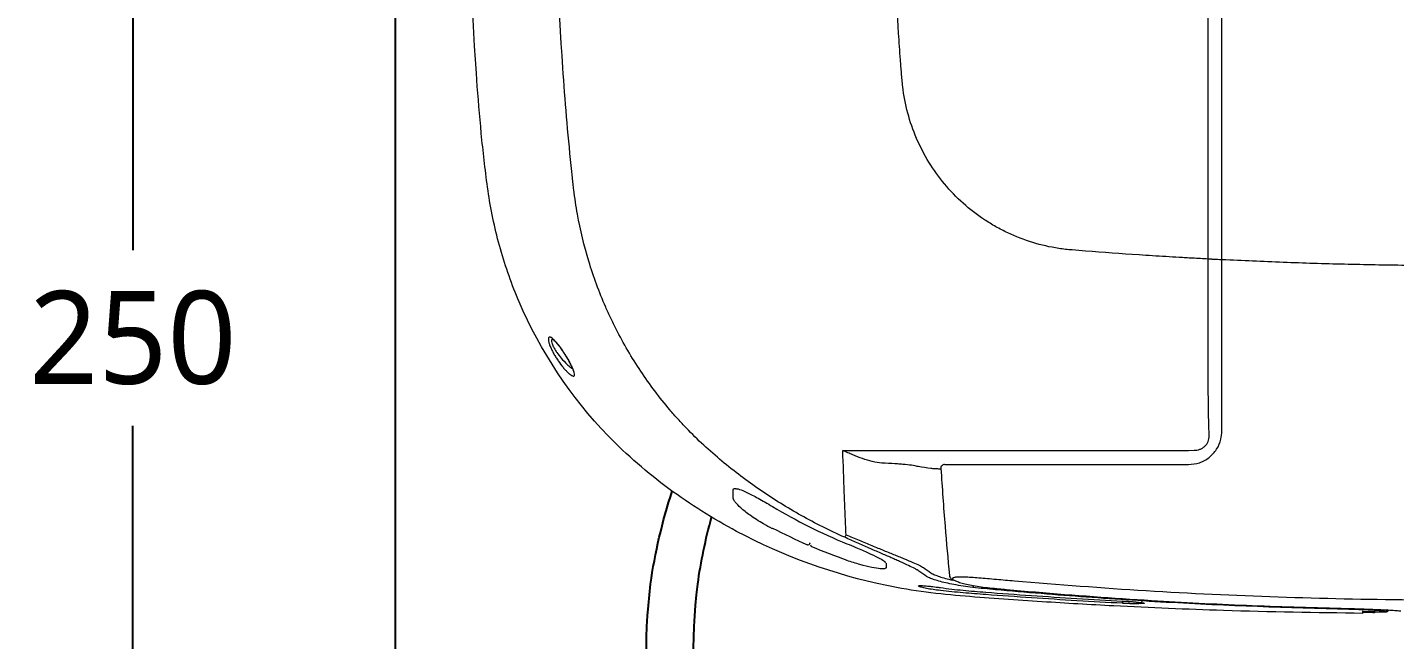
# Model space of a CAD drawing. Extents: x 1268 to 7307, y -579 to 1973.
# Drawn here: x 1308.5 to 1676.6, y 986.3 to 1151.1 of the extents above; entities that cross this region are included whole.
import ezdxf

# ---------------------------------------------------------------- set-up
doc = ezdxf.new("R2010")
doc.units = 0
doc.header["$LTSCALE"] = 20
doc.header["$MEASUREMENT"] = 0
doc.layers.get('0').update_dxf_attribs({"linetype": 'CONTINUOUS'})
doc.layers.get('DEFPOINTS').update_dxf_attribs({"linetype": 'CONTINUOUS'})
doc.layers.add('4', color=4, linetype='CONTINUOUS')
doc.layers.add('6', color=6, linetype='CONTINUOUS')
doc.styles.get("Standard").update_dxf_attribs({"font": 'NanumGothic.ttf'})
doc.dimstyles.get("Standard").update_dxf_attribs({"dimtxt": 2.7, "dimasz": 2.5, "dimexe": 1.5, "dimexo": 1.5, "dimgap": 1.5, "dimtad": 1, "dimdec": 0, "dimlfac": 10, "dimzin": 0, "dimdsep": 46, "dimtxsty": 'Standard', "dimcen": 0, "dimclrt": 2, "dimadec": 0, "dimazin": 0, "dimtfac": 1, "dimtdec": 0, "dimtmove": 0, "dimatfit": 3, "dimfxl": 0, "dimtolj": 1, "dimtzin": 0, "dimarcsym": 0})

# ---------------------------------------------------------------- blocks, each defined once
blk = doc.blocks.new('*D40')
at = {"color": 3, "lineweight": -2}
for p, q in [((1408, 1192.47), (1331.93, 1192.47)), ((1336.93, 1172.47), (1336.93, 1091.08)), ((1336.93, 962.47), (1336.93, 1043.86)), ((1394.16, 942.47), (1331.93, 942.47))]:
    blk.add_line(p, q, dxfattribs=at)
at = {"color": 3}
for points in [[(1333.6, 1172.47), (1340.26, 1172.47), (1336.93, 1192.47)], [(1333.6, 962.47), (1340.26, 962.47), (1336.93, 942.47)]]:
    blk.add_solid(points, dxfattribs=at)
at = {"layer": 'DEFPOINTS', "color": 0}
for p in [(1409.5, 1192.47), (1336.93, 942.47), (1395.66, 942.47)]:
    blk.add_point(p, dxfattribs=at)
at = {"color": 2, "insert": (1336.93, 1067.47), "char_height": 25, "attachment_point": 5}
blk.add_mtext('\\A1;250', dxfattribs=at)
blk = doc.blocks.new('A$C2ADB0934')
at = {"color": 7, "linetype": 'Continuous', "lineweight": 15}
for p, q in [((212.18, 95.35, 0), (212.18, 303.74, 0)), ((215.85, 95.11, 0), (215.85, 303.98, 0)), ((213.09, 95.35, 0), (212.18, 95.35, 0)), ((213.09, 95.31, 0), (213.4, 95.31, 0)), ((216.92, 95.11, 0), (215.85, 95.11, 0)), ((104.27, 18.48, 0), (104.27, 18.47, 0)), ((105.39, 17.99, 0), (105.39, 18, 0)), ((253.81, 0, 0), (253.81, 0.7, 0))]:
    blk.add_line(p, q, dxfattribs=at)
at = {"color": 7, "linetype": 'Continuous', "lineweight": 15, "elevation": 0, "flags": 128}
for points in [[(213.09, 95.31), (213.05, 95.31), (212.98, 95.31), (212.89, 95.31), (212.77, 95.31), (212.64, 95.31), (212.5, 95.31), (212.34, 95.31), (212.18, 95.31)], [(94.85, 22.76), (94.86, 22.78), (94.88, 22.81), (94.9, 22.85), (94.93, 22.91), (94.94, 22.93)], [(189.1, 2.71), (189.1, 2.72), (189.1, 2.76), (189.1, 2.8), (189.11, 2.87), (189.11, 2.94), (189.11, 3.02), (189.12, 3.12), (189.12, 3.21)]]:
    blk.add_lwpolyline(points, dxfattribs=at)
at = {"color": 7, "linetype": 'Continuous', "lineweight": 15}
for centre, radius, start, end in [((216.51, 206.63, 0), 111.37, 268.3987, 269.6569), ((141.17, 39.05, 0), 1, 89.9988, 184.4033), ((104.47, 18.94, 0), 0.499, 246.7295, 0.5063), ((104.46, 18.93, 0), 0.5, 246.5982, 0.0108), ((105.58, 18.45, 0), 0.494, 179.1446, 247.7357), ((105.58, 18.45, 0), 0.5, 180.004, 247.0697), ((110.98, 22.68, 0), 3.99, 326.4274, 337.4705), ((148.14, 7.56, 0), 0.872, 317.8467, 353.6391), ((217.7, 1.76, 0), 28.64, 176.9311, 177.0307), ((246.74, 1.41, 0), 0.344, 309.1017, 352.1157), ((259.62, 1.5, 0), 1, 269.8681, 332.3326)]:
    blk.add_arc(centre, radius, start, end, dxfattribs=at)
for points, knots in [([(26.68, 83.82, 0), (24.73, 88.38, 0), (21.29, 97.99, 0), (18.67, 110.38, 0), (17.45, 120.17, 0), (16.38, 129.78, 0), (14.14, 156.2, 0), (13.33, 180.34, 0), (13.29, 199.54, 0)], [0, 0, 0, 0, 0.125, 0.25, 0.3125, 0.375, 0.5, 1, 1, 1, 1]), ([(114.31, 20.47, 0), (110.3, 22.25, 0), (106.4, 24.21, 0), (98.84, 28.44, 0), (95.17, 30.72, 0), (88.05, 35.6, 0), (84.6, 38.2, 0), (79.6, 42.34, 0), (77.96, 43.77, 0), (74.77, 46.73, 0), (73.21, 48.27, 0), (70.92, 50.65, 0), (70.17, 51.46, 0), (68.7, 53.09, 0), (67.98, 53.92, 0), (65.85, 56.42, 0), (64.48, 58.13, 0), (60.55, 63.34, 0), (58.13, 66.96, 0), (54.83, 72.61, 0), (53.78, 74.52, 0), (52.29, 77.45, 0), (51.81, 78.44, 0), (50.87, 80.43, 0), (50.41, 81.43, 0), (48.2, 86.48, 0), (46.69, 90.59, 0), (44.16, 98.93, 0), (43.14, 103.16, 0), (41.97, 109.61, 0), (41.65, 111.77, 0), (41.32, 114.5, 0), (41.26, 115.05, 0), (41.14, 116.14, 0), (41.08, 116.69, 0), (40.9, 118.33, 0), (40.79, 119.42, 0), (39.78, 129.27, 0), (39.03, 138.04, 0), (37.23, 164.36, 0), (36.63, 181.94, 0), (36.63, 199.55, 0)], [0, 0, 0, 0, 0.0625, 0.0625, 0.125, 0.125, 0.1875, 0.1875, 0.21875, 0.21875, 0.25, 0.25, 0.265625, 0.265625, 0.28125, 0.28125, 0.3125, 0.3125, 0.375, 0.375, 0.40625, 0.40625, 0.421875, 0.421875, 0.4375, 0.4375, 0.5, 0.5, 0.5625, 0.5625, 0.59375, 0.59375, 0.601563, 0.601563, 0.609375, 0.609375, 0.625, 0.625, 0.75, 0.75, 1, 1, 1, 1]), ([(212.18, 95.35, 0), (210.76, 95.42, 0), (209.35, 95.5, 0), (207.33, 95.61, 0), (206.73, 95.65, 0), (205.53, 95.72, 0), (204.93, 95.75, 0), (203.13, 95.86, 0), (201.93, 95.93, 0), (198.33, 96.15, 0), (195.93, 96.3, 0), (188.73, 96.78, 0), (183.94, 97.13, 0), (177.94, 97.6, 0), (176.74, 97.69, 0), (174.94, 97.84, 0), (174.35, 97.89, 0), (173.15, 98.03, 0), (172.56, 98.11, 0), (169.58, 98.56, 0), (167.23, 99.1, 0), (162.63, 100.5, 0), (160.38, 101.37, 0), (157.12, 102.91, 0), (156.05, 103.46, 0), (154.47, 104.35, 0), (153.96, 104.66, 0), (152.93, 105.28, 0), (152.42, 105.61, 0), (149.91, 107.27, 0), (148.01, 108.75, 0), (144.42, 111.96, 0), (142.74, 113.7, 0), (139.65, 117.4, 0), (138.25, 119.36, 0), (135.72, 123.46, 0), (134.61, 125.61, 0), (132.7, 130.04, 0), (131.91, 132.32, 0), (130.66, 136.98, 0), (130.2, 139.35, 0), (129.85, 142.34, 0), (129.79, 142.94, 0), (129.69, 144.15, 0), (129.64, 144.75, 0), (129.55, 145.95, 0), (129.5, 146.55, 0), (129.43, 147.45, 0), (129.41, 147.75, 0), (129.36, 148.35, 0), (129.34, 148.65, 0), (129.14, 151.36, 0), (128.97, 153.76, 0), (128.51, 160.98, 0), (128.26, 165.8, 0), (127.65, 180.25, 0), (127.44, 189.9, 0), (127.44, 199.55, 0)], [0.7121402, 0.7121402, 0.7121402, 0.7121402, 0.719641, 0.719641, 0.7228269, 0.7228269, 0.7260128, 0.7260128, 0.7323846, 0.7323846, 0.7451281, 0.7451281, 0.7706153, 0.7706153, 0.7769871, 0.7769871, 0.780173, 0.780173, 0.7833589, 0.7833589, 0.7961025, 0.7961025, 0.8088461, 0.8088461, 0.8152179, 0.8152179, 0.8184038, 0.8184038, 0.8215897, 0.8215897, 0.8343333, 0.8343333, 0.8470769, 0.8470769, 0.8598205, 0.8598205, 0.8725641, 0.8725641, 0.8853077, 0.8853077, 0.8980513, 0.8980513, 0.9012372, 0.9012372, 0.9044231, 0.9044231, 0.907609, 0.907609, 0.9092019, 0.9092019, 0.9107949, 0.9107949, 0.9235384, 0.9235384, 0.9490256, 0.9490256, 1, 1, 1, 1]), ([(672.15, 199.55, 0), (672.05, 192.35, 0), (671.83, 177.95, 0), (670.21, 158.76, 0), (668.23, 141.96, 0), (666, 127.57, 0), (663.46, 115.02, 0), (660.47, 104.4, 0), (657.13, 95.65, 0), (653.03, 87.14, 0), (648.22, 79.02, 0), (642.78, 71.41, 0), (636.74, 64.29, 0), (630.03, 57.66, 0), (622.3, 51.22, 0), (613.65, 45.1, 0), (604.04, 39.29, 0), (593.94, 34.2, 0), (583.32, 29.82, 0), (572.28, 26.33, 0), (560.9, 23.68, 0), (549.37, 21.67, 0), (537.75, 20.1, 0), (526.1, 18.78, 0), (506.9, 16.58, 0), (480.16, 13.55, 0), (444.95, 10.32, 0), (408.83, 7.61, 0), (373.36, 5.58, 0), (337.41, 4.21, 0), (301.99, 3.48, 0), (266.51, 3.43, 0), (230.99, 4.2, 0), (195.45, 5.82, 0), (171.8, 7.7, 0), (159.98, 8.65, 0)], [0, 0, 0, 0, 0.034021, 0.068042, 0.090999, 0.113959, 0.136898, 0.151485, 0.166072, 0.181093, 0.196113, 0.210689, 0.225264, 0.24027, 0.255278, 0.27285, 0.290421, 0.308406, 0.326391, 0.344797, 0.363219, 0.381705, 0.400248, 0.418798, 0.43729, 0.491814, 0.546337, 0.604904, 0.663471, 0.719441, 0.775416, 0.831384, 0.887588, 0.943799, 1, 1, 1, 1]), ([(583.43, 199.55, 0), (583.37, 194.68, 0), (583.24, 184.94, 0), (582.19, 170.36, 0), (580.83, 158.41, 0), (579.42, 149.04, 0), (577.36, 142.45, 0), (574.44, 136.2, 0), (570.69, 130.41, 0), (566.09, 125.08, 0), (560.68, 120.37, 0), (554.53, 116.43, 0), (547.87, 113.43, 0), (540.84, 111.41, 0), (533.6, 110.51, 0), (517.45, 108.33, 0), (490.74, 105.13, 0), (453.47, 101.32, 0), (414.57, 98.17, 0), (376.61, 95.81, 0), (344.56, 94.53, 0), (319.44, 93.91, 0), (301.26, 93.63, 0), (283.56, 93.52, 0), (266.42, 93.59, 0), (249.85, 93.88, 0), (233.38, 94.36, 0), (222.41, 94.86, 0), (216.92, 95.11, 0)], [0, 0, 0, 0, 0.0336549, 0.0673096, 0.1009654, 0.1168253, 0.1326796, 0.1485348, 0.1643908, 0.1802438, 0.1970581, 0.213873, 0.2306869, 0.2475007, 0.2643252, 0.2811549, 0.3604902, 0.4506451, 0.5407981, 0.6309519, 0.7211056, 0.7630925, 0.8050819, 0.847127, 0.8857939, 0.9238621, 0.9619308, 1, 1, 1, 1]), ([(212.18, 95.31, 0), (212.18, 95.32, 0), (212.18, 95.34, 0), (212.18, 95.35, 0), (212.18, 95.35, 0), (212.18, 95.35, 0), (212.18, 95.35, 0)], [0, 0, 0, 0, 0.00004062858, 0.00004062858, 0.00004062858, 0.00004068858, 0.00004068858, 0.00004068858, 0.00004068858]), ([(215.85, 49.05, 0), (215.85, 52.87, 0), (215.85, 60.53, 0), (215.85, 72.05, 0), (215.85, 83.58, 0), (215.85, 91.27, 0), (215.85, 95.11, 0)], [0, 0, 0, 0, 0.2504218, 0.5011344, 0.7504278, 1, 1, 1, 1]), ([(167.45, 3.12, 0), (164, 3.34, 0), (157.13, 3.83, 0), (146.76, 4.55, 0), (136.19, 5.57, 0), (115.06, 9.12, 0), (90.99, 17.78, 0), (66.7, 33.1, 0), (44.71, 51.94, 0), (32.32, 70.65, 0), (26.68, 83.82, 0)], [0, 0, 0, 0, 0.0625, 0.125, 0.1875, 0.25, 0.5, 0.625, 0.75, 1, 1, 1, 1]), ([(36, 69.85, 0), (35.82, 70.18, 0), (35.65, 70.5, 0), (35.33, 71.15, 0), (35.19, 71.47, 0), (34.93, 72.09, 0), (34.83, 72.38, 0), (34.71, 72.78, 0), (34.67, 72.91, 0), (34.61, 73.16, 0), (34.58, 73.28, 0), (34.53, 73.6, 0), (34.52, 73.79, 0), (34.56, 74.08, 0), (34.6, 74.19, 0), (34.7, 74.29, 0), (34.74, 74.31, 0), (34.83, 74.34, 0), (34.88, 74.35, 0), (34.99, 74.33, 0), (35.04, 74.32, 0), (35.17, 74.27, 0), (35.24, 74.24, 0), (35.45, 74.11, 0), (35.6, 74, 0), (35.94, 73.71, 0), (36.11, 73.53, 0), (36.48, 73.14, 0), (36.67, 72.92, 0), (37.06, 72.45, 0), (37.26, 72.19, 0), (37.67, 71.66, 0), (37.87, 71.37, 0), (38.29, 70.78, 0), (38.49, 70.48, 0), (38.89, 69.86, 0), (39.1, 69.54, 0), (39.49, 68.9, 0), (39.69, 68.57, 0), (40.06, 67.92, 0), (40.24, 67.6, 0), (40.49, 67.12, 0), (40.57, 66.96, 0), (40.73, 66.65, 0), (40.81, 66.5, 0), (40.95, 66.2, 0), (41.01, 66.06, 0), (41.14, 65.77, 0), (41.2, 65.63, 0), (41.36, 65.23, 0), (41.44, 64.99, 0), (41.55, 64.57, 0), (41.58, 64.38, 0), (41.58, 64.17, 0), (41.57, 64.11, 0), (41.54, 64, 0), (41.52, 63.96, 0), (41.43, 63.86, 0), (41.34, 63.84, 0), (41.11, 63.87, 0), (40.98, 63.92, 0), (40.67, 64.09, 0), (40.5, 64.21, 0), (40.14, 64.49, 0), (39.95, 64.66, 0), (39.55, 65.04, 0), (39.34, 65.25, 0), (38.92, 65.71, 0), (38.7, 65.96, 0), (38.05, 66.74, 0), (37.62, 67.31, 0), (36.99, 68.24, 0), (36.78, 68.55, 0), (36.38, 69.19, 0), (36.19, 69.52, 0), (36, 69.85, 0)], [0, 0, 0, 0, 0.03125, 0.03125, 0.0625, 0.0625, 0.09375, 0.09375, 0.109375, 0.109375, 0.125, 0.125, 0.15625, 0.15625, 0.1875, 0.1875, 0.203125, 0.203125, 0.21875, 0.21875, 0.234375, 0.234375, 0.25, 0.25, 0.28125, 0.28125, 0.3125, 0.3125, 0.34375, 0.34375, 0.375, 0.375, 0.40625, 0.40625, 0.4375, 0.4375, 0.46875, 0.46875, 0.5, 0.5, 0.53125, 0.53125, 0.546875, 0.546875, 0.5625, 0.5625, 0.578125, 0.578125, 0.59375, 0.59375, 0.625, 0.625, 0.65625, 0.65625, 0.671875, 0.671875, 0.6875, 0.6875, 0.71875, 0.71875, 0.75, 0.75, 0.78125, 0.78125, 0.8125, 0.8125, 0.84375, 0.84375, 0.875, 0.875, 0.9375, 0.9375, 0.96875, 0.96875, 1, 1, 1, 1]), ([(35.75, 73.77, 0), (35.69, 73.78, 0), (35.48, 73.82, 0), (35.34, 73.53, 0), (35.4, 72.85, 0), (35.69, 72.13, 0), (36.1, 71.32, 0), (36.42, 70.78, 0), (36.77, 70.27, 0), (36.82, 70.19, 0)], [0, 0, 0, 0, 0.0746942, 0.264675, 0.4693087, 0.6935197, 0.7093087, 0.9539747, 1, 1, 1, 1]), ([(35.62, 73.82, 0), (35.63, 73.81, 0), (35.65, 73.8, 0), (35.92, 73.61, 0), (36.34, 73.22, 0), (36.92, 72.57, 0), (37.61, 71.69, 0), (38.37, 70.61, 0), (38.97, 69.71, 0), (39.28, 69.18, 0), (39.34, 69.08, 0)], [0, 0, 0, 0, 0.068948, 0.171801, 0.295819, 0.441754, 0.60416, 0.776361, 0.955759, 1, 1, 1, 1]), ([(36.82, 70.19, 0), (37.21, 69.67, 0), (38.06, 68.52, 0), (39.38, 67.16, 0), (40.43, 66.24, 0), (40.89, 65.96, 0), (41.05, 65.86, 0)], [0, 0, 0, 0, 0.287835, 0.628768, 0.878146, 1, 1, 1, 1]), ([(39.34, 69.08, 0), (39.53, 68.76, 0), (39.95, 68.08, 0), (40.49, 67.08, 0), (40.94, 66.16, 0), (41.22, 65.44, 0), (41.37, 64.99, 0), (41.38, 64.78, 0), (41.39, 64.81, 0), (41.39, 64.82, 0)], [0, 0, 0, 0, 0.1765826, 0.3757212, 0.5593462, 0.7235186, 0.8609446, 0.9771401, 1, 1, 1, 1]), ([(212.42, 47.77, 0), (212.32, 50.51, 0), (212.26, 53.25, 0), (212.18, 58.74, 0), (212.17, 61.49, 0), (212.17, 64.25, 0)], [0, 0, 0, 0, 0.5, 0.5, 1, 1, 1, 1]), ([(206.85, 40.05, 0), (207.84, 40.14, 0), (209.84, 40.34, 0), (212.51, 41.85, 0), (214.55, 44.08, 0), (215.67, 46.62, 0), (215.8, 48.33, 0), (215.85, 49.05, 0)], [0, 0, 0, 0, 0.211024, 0.422038, 0.633242, 0.84646, 1, 1, 1, 1]), ([(208.34, 43.87, 0), (208.6, 43.87, 0), (208.87, 43.89, 0), (209.39, 43.98, 0), (209.64, 44.05, 0), (210.13, 44.23, 0), (210.37, 44.35, 0), (210.83, 44.62, 0), (211.04, 44.78, 0), (211.43, 45.13, 0), (211.6, 45.33, 0), (211.91, 45.76, 0), (212.04, 45.99, 0), (212.24, 46.47, 0), (212.32, 46.72, 0), (212.41, 47.24, 0), (212.43, 47.5, 0), (212.42, 47.77, 0)], [0, 0, 0, 0, 0.125, 0.125, 0.25, 0.25, 0.375, 0.375, 0.5, 0.5, 0.625, 0.625, 0.75, 0.75, 0.875, 0.875, 1, 1, 1, 1]), ([(113.8, 43.83, 0), (117.75, 43.84, 0), (121.69, 43.84, 0), (129.58, 43.85, 0), (133.52, 43.85, 0), (145.34, 43.86, 0), (153.22, 43.86, 0), (165.04, 43.86, 0), (168.98, 43.86, 0), (176.85, 43.86, 0), (180.79, 43.86, 0), (192.6, 43.86, 0), (200.47, 43.86, 0), (208.34, 43.87, 0)], [0, 0, 0, 0, 0.125, 0.125, 0.25, 0.25, 0.5, 0.5, 0.625, 0.625, 0.75, 0.75, 1, 1, 1, 1]), ([(114.67, 21.15, 0), (114.58, 23.03, 0), (114.5, 24.91, 0), (114.35, 28.68, 0), (114.27, 30.57, 0), (114.05, 36.24, 0), (113.92, 40.03, 0), (113.8, 43.83, 0)], [0, 0, 0, 0, 0.25, 0.25, 0.5, 0.5, 1, 1, 1, 1]), ([(124.33, 40.44, 0), (123.47, 40.47, 0), (122.61, 40.62, 0), (120.87, 41.04, 0), (119.98, 41.32, 0), (118.22, 41.95, 0), (117.34, 42.29, 0), (116.02, 42.85, 0), (115.58, 43.04, 0), (114.91, 43.33, 0), (114.69, 43.43, 0), (114.25, 43.63, 0), (114.03, 43.73, 0), (113.8, 43.83, 0)], [0, 0, 0, 0, 0.25, 0.25, 0.5, 0.5, 0.75, 0.75, 0.875, 0.875, 0.9375, 0.9375, 1, 1, 1, 1]), ([(134.09, 39.49, 0), (133.93, 39.54, 0), (133.73, 39.58, 0), (133.28, 39.68, 0), (133.02, 39.72, 0), (132.14, 39.86, 0), (131.44, 39.94, 0), (130.18, 40.07, 0), (129.73, 40.11, 0), (128.79, 40.18, 0), (128.29, 40.22, 0), (126.7, 40.32, 0), (125.56, 40.38, 0), (124.33, 40.44, 0)], [0, 0, 0, 0, 0.125, 0.125, 0.25, 0.25, 0.5, 0.5, 0.625, 0.625, 0.75, 0.75, 1, 1, 1, 1]), ([(140.2, 38.82, 0), (139.83, 38.83, 0), (138.97, 38.86, 0), (138.08, 38.91, 0), (137.69, 38.95, 0), (137.52, 38.97, 0)], [0, 0, 0, 0, 0.29449, 0.69629, 1, 1, 1, 1]), ([(140.19, 38.98, 0), (140.54, 33.79, 0), (141.19, 24.17, 0), (142.09, 14.61, 0), (142.51, 10.2, 0)], [0, 0, 0, 0, 0.5388285, 1, 1, 1, 1]), ([(141.24, 40.05, 0), (141.23, 40.05, 0), (141.21, 40.05, 0), (141.78, 40.05, 0), (142.88, 40.05, 0), (144.49, 40.05, 0), (146.54, 40.05, 0), (148.97, 40.05, 0), (151.72, 40.05, 0), (154.7, 40.05, 0), (157.85, 40.05, 0), (159.98, 40.05, 0), (161.05, 40.05, 0)], [0, 0, 0, 0, 0.062468, 0.167262, 0.271796, 0.37633, 0.480475, 0.584618, 0.688459, 0.792297, 0.896149, 1, 1, 1, 1]), ([(161.05, 40.05, 0), (168.68, 40.05, 0), (183.95, 40.05, 0), (199.22, 40.05, 0), (206.85, 40.05, 0)], [0, 0, 0, 0, 0.499971, 1, 1, 1, 1]), ([(84.3, 33.2, 0), (84.3, 33.42, 0), (84.3, 33.65, 0), (84.72, 33.58, 0), (84.74, 33.58, 0)], [0, 0, 0, 0, 0.937438, 1, 1, 1, 1]), ([(84.74, 33.58, 0), (85.1, 33.55, 0), (85.83, 33.5, 0), (87.65, 32.72, 0), (89.41, 31.84, 0), (91.06, 30.95, 0), (92.88, 29.92, 0), (94.18, 29.15, 0), (94.83, 28.76, 0)], [0, 0, 0, 0, 0.2073087, 0.4267459, 0.5581594, 0.6896871, 0.8448017, 1, 1, 1, 1]), ([(85.03, 33.53, 0), (85.03, 33.52, 0), (85.01, 33.48, 0), (84.94, 33.5, 0), (85.04, 33.5, 0), (85.05, 33.5, 0)], [0, 0, 0, 0, 0.158515, 0.9485, 1, 1, 1, 1]), ([(94.85, 22.76, 0), (94.05, 23.19, 0), (92.57, 23.98, 0), (90.56, 25.21, 0), (88.39, 26.68, 0), (86.29, 28.34, 0), (84.98, 29.69, 0), (84.47, 30.41, 0), (84.41, 30.61, 0), (84.4, 30.67, 0)], [0, 0, 0, 0, 0.156867, 0.289491, 0.42213, 0.654868, 0.859227, 0.962274, 1, 1, 1, 1]), ([(94.83, 28.76, 0), (98.04, 26.84, 0), (101.32, 25.04, 0), (108.02, 21.69, 0), (111.42, 20.15, 0), (114.89, 18.74, 0)], [0, 0, 0, 0, 0.5, 0.5, 1, 1, 1, 1]), ([(134.3, 11.34, 0), (134.16, 11.44, 0), (133.99, 11.55, 0), (133.61, 11.78, 0), (133.4, 11.9, 0), (132.69, 12.28, 0), (132.13, 12.56, 0), (130.86, 13.16, 0), (130.15, 13.49, 0), (128.98, 14.01, 0), (128.57, 14.2, 0), (127.72, 14.57, 0), (127.29, 14.76, 0), (125.95, 15.35, 0), (125, 15.76, 0), (123.51, 16.41, 0), (123, 16.63, 0), (121.96, 17.08, 0), (121.44, 17.31, 0), (119.85, 18.01, 0), (118.77, 18.49, 0), (116.57, 19.46, 0), (115.45, 19.96, 0), (114.31, 20.47, 0)], [0, 0, 0, 0, 0.0625, 0.0625, 0.125, 0.125, 0.25, 0.25, 0.375, 0.375, 0.4375, 0.4375, 0.5, 0.5, 0.625, 0.625, 0.6875, 0.6875, 0.75, 0.75, 0.875, 0.875, 1, 1, 1, 1]), ([(114.67, 21.15, 0), (115.86, 20.64, 0), (117.03, 20.15, 0), (119.34, 19.19, 0), (120.48, 18.72, 0), (122.71, 17.8, 0), (123.8, 17.35, 0), (125.87, 16.51, 0), (126.86, 16.11, 0), (128.25, 15.54, 0), (128.7, 15.36, 0), (129.58, 15, 0), (130.01, 14.82, 0), (131.23, 14.32, 0), (131.96, 14.01, 0), (133.27, 13.44, 0), (133.85, 13.18, 0), (134.58, 12.82, 0), (134.8, 12.71, 0), (135.19, 12.5, 0), (135.36, 12.4, 0), (135.5, 12.3, 0)], [0, 0, 0, 0, 0.125, 0.125, 0.25, 0.25, 0.375, 0.375, 0.5, 0.5, 0.5625, 0.5625, 0.625, 0.625, 0.75, 0.75, 0.875, 0.875, 0.9375, 0.9375, 1, 1, 1, 1]), ([(114.89, 18.74, 0), (115.72, 18.4, 0), (117.74, 17.56, 0), (120.71, 16.27, 0), (123.31, 15.03, 0), (125, 14.11, 0), (125.22, 13.76, 0), (125.32, 13.61, 0)], [0, 0, 0, 0, 0.160509, 0.394542, 0.615675, 0.828556, 1, 1, 1, 1]), ([(125.23, 12.07, 0), (125.21, 12.05, 0), (125.09, 11.94, 0), (123.99, 11.97, 0), (121.67, 12.32, 0), (118.45, 13.06, 0), (116.1, 13.82, 0), (114.92, 14.2, 0)], [0, 0, 0, 0, 0.029571, 0.259983, 0.499349, 0.749775, 1, 1, 1, 1]), ([(140.07, 6.13, 0), (139.39, 6.22, 0), (138.05, 6.39, 0), (136.27, 6.7, 0), (134.92, 7.01, 0), (134.16, 7.28, 0), (134.07, 7.45, 0), (134.69, 7.49, 0), (135.59, 7.45, 0), (136.38, 7.36, 0), (136.61, 7.34, 0)], [0, 0, 0, 0, 0.135988, 0.271923, 0.408548, 0.544994, 0.679866, 0.812622, 0.944109, 1, 1, 1, 1]), ([(134.66, 7.47, 0), (134.81, 7.47, 0), (135.12, 7.47, 0), (135.79, 7.42, 0), (136.37, 7.36, 0), (136.61, 7.34, 0)], [0, 0, 0, 0, 0.333904, 0.719994, 1, 1, 1, 1]), ([(148.79, 6.97, 0), (147.9, 7.08, 0), (146.13, 7.31, 0), (143.68, 7.73, 0), (141.48, 8.19, 0), (139.56, 8.67, 0), (138.01, 9.17, 0), (136.98, 9.57, 0), (136.61, 9.79, 0), (136.47, 9.86, 0)], [0, 0, 0, 0, 0.152233, 0.304478, 0.456462, 0.60845, 0.762103, 0.915742, 1, 1, 1, 1]), ([(137.52, 10.91, 0), (137.68, 10.81, 0), (138.06, 10.57, 0), (139.05, 10.14, 0), (140.51, 9.66, 0), (141.99, 9.24, 0), (143.05, 9.01, 0), (143.42, 8.93, 0)], [0, 0, 0, 0, 0.167605, 0.404587, 0.641583, 0.875574, 1, 1, 1, 1]), ([(142.49, 10.21, 0), (142.49, 10.19, 0), (142.47, 9.98, 0), (142.67, 9.65, 0), (142.93, 9.34, 0), (143.24, 9.12, 0), (143.51, 8.99, 0), (143.64, 8.93, 0)], [0, 0, 0, 0, 0.020114, 0.231044, 0.449339, 0.739717, 1, 1, 1, 1]), ([(143.84, 9.63, 0), (143.7, 9.6, 0), (143.33, 9.53, 0), (143.27, 9.3, 0), (143.45, 9.06, 0), (143.84, 8.88, 0), (143.96, 8.83, 0)], [0, 0, 0, 0, 0.193815, 0.526171, 0.858785, 1, 1, 1, 1]), ([(159.98, 8.65, 0), (159.17, 8.72, 0), (157.56, 8.86, 0), (155.1, 9.09, 0), (152.7, 9.31, 0), (150.4, 9.51, 0), (148.34, 9.66, 0), (146.54, 9.76, 0), (145.11, 9.77, 0), (144.18, 9.73, 0), (143.92, 9.65, 0), (143.84, 9.63, 0)], [0, 0, 0, 0, 0.11173, 0.223453, 0.3422, 0.460936, 0.580622, 0.700302, 0.823648, 0.947005, 1, 1, 1, 1]), ([(143.96, 8.83, 0), (144.09, 8.76, 0), (144.45, 8.58, 0), (145.51, 8.24, 0), (147.02, 7.85, 0), (148.88, 7.48, 0), (151, 7.14, 0), (153.35, 6.85, 0), (155.04, 6.69, 0), (155.89, 6.61, 0)], [0, 0, 0, 0, 0.0911385, 0.244943, 0.3987401, 0.5491355, 0.6995077, 0.8497648, 1, 1, 1, 1]), ([(136.61, 7.34, 0), (136.91, 7.31, 0), (137.74, 7.23, 0), (138.99, 7.07, 0), (139.85, 6.95, 0), (140.06, 6.92, 0)], [0, 0, 0, 0, 0.301818, 0.832106, 1, 1, 1, 1]), ([(140.06, 6.92, 0), (142.09, 6.65, 0), (144.12, 6.41, 0), (147.18, 6.11, 0), (148.21, 6.03, 0), (150.25, 5.86, 0), (151.27, 5.78, 0), (156.38, 5.39, 0), (160.46, 5.09, 0), (172.73, 4.24, 0), (180.91, 3.74, 0), (189.1, 3.3, 0)], [0, 0, 0, 0, 0.125, 0.125, 0.1875, 0.1875, 0.25, 0.25, 0.5, 0.5, 1, 1, 1, 1]), ([(189.1, 2.71, 0), (180.92, 3.13, 0), (172.74, 3.62, 0), (160.48, 4.45, 0), (156.39, 4.74, 0), (150.26, 5.2, 0), (148.22, 5.36, 0), (144.14, 5.69, 0), (142.1, 5.89, 0), (140.07, 6.13, 0)], [0, 0, 0, 0, 0.5, 0.5, 0.75, 0.75, 0.875, 0.875, 1, 1, 1, 1]), ([(246.95, 1.15, 0), (230.56, 1.51, 0), (214.18, 2.17, 0), (189.63, 3.62, 0), (181.45, 4.18, 0), (169.2, 5.13, 0), (165.11, 5.46, 0), (158.99, 5.99, 0), (156.95, 6.18, 0), (153.89, 6.46, 0), (152.87, 6.55, 0), (150.83, 6.74, 0), (149.81, 6.85, 0), (148.79, 6.97, 0)], [0, 0, 0, 0, 0.5, 0.5, 0.75, 0.75, 0.875, 0.875, 0.9375, 0.9375, 0.96875, 0.96875, 1, 1, 1, 1]), ([(155.89, 6.61, 0), (156.54, 6.55, 0), (159.79, 6.25, 0), (173.45, 5.06, 0), (194.97, 3.5, 0), (222.42, 2.07, 0), (239.45, 1.59, 0), (247.97, 1.35, 0)], [0, 0, 0, 0, 0.02123, 0.10615, 0.445851, 0.722925, 1, 1, 1, 1]), ([(253.81, 0, 0), (241.28, 0.17, 0), (218.91, 0.48, 0), (196.57, 1.53, 0), (186.74, 1.99, 0)], [0, 0, 0, 0, 0.560088, 1, 1, 1, 1]), ([(189.1, 3.3, 0), (189.76, 3.27, 0), (191.08, 3.19, 0), (192.78, 3.05, 0), (193.52, 2.97, 0), (193.85, 2.93, 0)], [0, 0, 0, 0, 0.356241, 0.712471, 1, 1, 1, 1]), ([(191.11, 2.69, 0), (191.56, 2.68, 0), (192.48, 2.66, 0), (193.4, 2.68, 0), (193.89, 2.73, 0), (193.81, 2.81, 0), (193.2, 2.92, 0), (192.14, 3.03, 0), (190.7, 3.15, 0), (189.63, 3.21, 0), (189.1, 3.24, 0)], [0, 0, 0, 0, 0.121118, 0.247856, 0.369654, 0.498676, 0.620679, 0.74845, 0.874134, 1, 1, 1, 1]), ([(189.1, 2.77, 0), (189.25, 2.76, 0), (189.93, 2.73, 0), (190.66, 2.69, 0), (191.1, 2.69, 0), (191.11, 2.69, 0)], [0, 0, 0, 0, 0.220806, 0.984083, 1, 1, 1, 1]), ([(191.1, 2.63, 0), (190.64, 2.64, 0), (189.99, 2.67, 0), (189.3, 2.7, 0), (189.1, 2.71, 0)], [0, 0, 0, 0, 0.702327, 1, 1, 1, 1]), ([(191.11, 2.69, 0), (191.22, 2.68, 0), (191.71, 2.67, 0), (192.46, 2.66, 0), (193.24, 2.67, 0), (193.69, 2.7, 0), (193.89, 2.73, 0), (194.08, 2.79, 0), (194.25, 2.93, 0), (194.34, 3.09, 0), (194.34, 3.2, 0), (194.34, 3.25, 0)], [0, 0, 0, 0, 0.060907, 0.27679, 0.492624, 0.709121, 0.826921, 0.898465, 0.935976, 0.974386, 1, 1, 1, 1]), ([(193.85, 2.93, 0), (194.07, 2.91, 0), (194.47, 2.85, 0), (194.75, 2.79, 0), (194.76, 2.79, 0), (194.77, 2.79, 0)], [0, 0, 0, 0, 0.465314, 0.839642, 1, 1, 1, 1]), ([(194.69, 2.8, 0), (194.75, 2.79, 0), (195.08, 2.74, 0), (195.01, 2.67, 0), (194.68, 2.61, 0), (194.11, 2.6, 0), (193.95, 2.6, 0)], [0, 0, 0, 0, 0.084218, 0.469843, 0.854586, 1, 1, 1, 1]), ([(259.62, 0.5, 0), (259.6, 0.53, 0), (259.5, 0.56, 0), (259.22, 0.6, 0), (259.1, 0.62, 0), (258.83, 0.65, 0), (258.68, 0.67, 0), (258.18, 0.71, 0), (257.77, 0.74, 0), (257.06, 0.79, 0), (256.81, 0.8, 0), (256.27, 0.83, 0), (256, 0.85, 0), (255.12, 0.89, 0), (254.5, 0.92, 0), (253.49, 0.96, 0), (253.14, 0.97, 0), (252.43, 1, 0), (252.06, 1.01, 0), (250.95, 1.04, 0), (250.18, 1.07, 0), (248.6, 1.11, 0), (247.79, 1.13, 0), (246.95, 1.15, 0)], [0, 0, 0, 0, 0.125, 0.125, 0.1875, 0.1875, 0.25, 0.25, 0.375, 0.375, 0.4375, 0.4375, 0.5, 0.5, 0.625, 0.625, 0.6875, 0.6875, 0.75, 0.75, 0.875, 0.875, 1, 1, 1, 1]), ([(247.97, 1.35, 0), (249.18, 1.33, 0), (251.61, 1.27, 0), (254.99, 1.16, 0), (258.02, 1.04, 0), (260.54, 0.92, 0), (262.48, 0.8, 0), (263.55, 0.7, 0), (263.94, 0.64, 0), (264.04, 0.63, 0)], [0, 0, 0, 0, 0.1621, 0.324165, 0.485204, 0.64615, 0.796149, 0.946095, 1, 1, 1, 1]), ([(256.91, 0.65, 0), (256.91, 0.57, 0), (256.91, 0.49, 0), (256.91, 0.41, 0), (256.91, 0.4, 0), (256.91, 0.39, 0), (256.91, 0.38, 0)], [0.02408713, 0.02408713, 0.02408713, 0.02408713, 0.0243277385, 0.0243277385, 0.0243277385, 0.024356683, 0.024356683, 0.024356683, 0.024356683]), ([(256.91, 0.38, 0), (256.91, 0.32, 0), (256.91, 0.27, 0), (256.91, 0.2, 0), (256.91, 0.17, 0), (256.91, 0.17, 0)], [0, 0, 0, 0, 0.5, 0.5, 1, 1, 1, 1]), ([(260.66, 0.8, 0), (260.61, 0.72, 0), (260.56, 0.65, 0), (260.44, 0.51, 0), (260.37, 0.46, 0), (260.13, 0.32, 0), (259.95, 0.26, 0), (259.77, 0.27, 0)], [0, 0, 0, 0, 0.25, 0.25, 0.5, 0.5, 1, 1, 1, 1])]:
    blk.add_open_spline(points, degree=3, knots=knots, dxfattribs=at)
for points, degree in [([(212.17, 64.25, 0), (212.17, 74.58, 0), (212.17, 84.94, 0), (212.18, 95.31, 0)], 3), ([(213.09, 95.35, 0), (213.09, 95.31, 0)], 1), ([(137.52, 38.97, 0), (136.38, 39.14, 0), (135.23, 39.32, 0), (134.09, 39.49, 0)], 3), ([(84.31, 30.96, 0), (84.31, 31.69, 0), (84.3, 32.43, 0), (84.3, 33.2, 0)], 3), ([(84.4, 30.67, 0), (84.31, 30.96, 0)], 1), ([(94.85, 22.96, 0), (97.93, 21.35, 0), (101.08, 19.86, 0), (104.27, 18.48, 0)], 3), ([(105.39, 18, 0), (108.52, 16.67, 0), (111.7, 15.45, 0), (114.91, 14.35, 0)], 3), ([(125.44, 12.23, 0), (125.23, 12.07, 0)], 1), ([(125.44, 13.48, 0), (125.44, 13.05, 0), (125.44, 12.64, 0), (125.44, 12.23, 0)], 3), ([(136.35, 9.93, 0), (135.66, 10.37, 0), (134.98, 10.84, 0), (134.3, 11.34, 0)], 3), ([(135.5, 12.3, 0), (136.18, 11.81, 0), (136.85, 11.34, 0), (137.52, 10.91, 0)], 3), ([(136.47, 9.86, 0), (136.35, 9.93, 0)], 1), ([(186.74, 1.99, 0), (180.31, 2.33, 0), (173.87, 2.7, 0), (167.45, 3.12, 0)], 3), ([(256.91, 0.38, 0), (253.81, 0.44, 0)], 1), ([(256.91, 0.17, 0), (253.81, 0.23, 0)], 1), ([(259.77, 0.27, 0), (256.91, 0.3, 0)], 1), ([(259.77, 0.27, 0), (259.72, 0.34, 0), (259.67, 0.42, 0), (259.62, 0.5, 0)], 3)]:
    blk.add_open_spline(points, degree=degree, dxfattribs=at)

msp = doc.modelspace()

# ---------------------------------------------------------------- linework, layer by layer
at = {"layer": '4'}
for points, knots in [([(1476.31, 954.97), (1475.32, 970.54), (1473.77, 994.87), (1479.48, 1018.04), (1482.11, 1026.28)], [0, 0, 0, 0, 46.247919, 72.239421, 72.239421, 72.239421, 72.239421]), ([(1489.01, 954.97), (1488.02, 970.54), (1486.63, 992.39), (1491.09, 1013.3), (1492.72, 1019.25)], [0, 0, 0, 0, 46.247919, 64.873017, 64.873017, 64.873017, 64.873017])]:
    msp.add_open_spline(points, degree=3, knots=knots, dxfattribs=at)
at = {"layer": '6'}
msp.add_lwpolyline([(2589.07, 1717.5), (1407.54, 1717.5), (1407.54, -207.53)], dxfattribs=at)

# ---------------------------------------------------------------- block references
msp.add_blockref('A$C2ADB0934', (1414.25, 993.38, 0))

# ---------------------------------------------------------------- dimensions: what is measured, and where the dimension line sits
dim = msp.add_linear_dim(base=(1336.93, 942.47), p1=(1409.5, 1192.47), p2=(1395.66, 942.47), angle=90, dimstyle='Standard', override={"dimtxt": 25, "dimasz": 20, "dimexe": 5, "dimgap": 10, "dimtih": 1, "dimtoh": 1, "dimlfac": 1, "dimzin": 12, "dimclrd": 3, "dimclre": 3, "dimazin": 2, "dimarcsym": 1})
dim.commit()
dim.dimension.update_dxf_attribs({"geometry": '*D40', "text_midpoint": (1336.93, 1067.47)})

doc.saveas('drawing.dxf')
